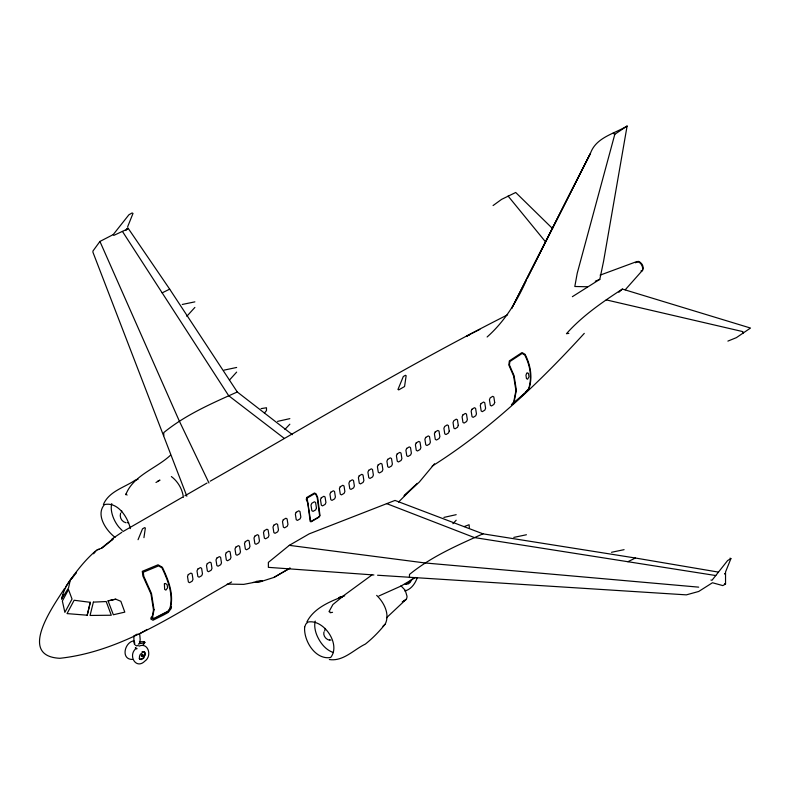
<?xml version="1.0" encoding="UTF-8"?>
<svg xmlns="http://www.w3.org/2000/svg" width="790" height="790" viewBox="0 0 790 790"><rect width="100%" height="100%" fill="white"/><g stroke="black" fill="none" stroke-linecap="round" stroke-linejoin="round"><path stroke-width="1.19" d="M323.91 632C323.001 635.851 325.895 639.367 329.539 640.256M133.895 635.782L133.925 642.695L134.784 643.909M125.778 494.718C133.056 475.442 156.321 468.529 170.502 455.218M120.564 513.263C119.31 517.411 121.769 521.844 126.054 522.773M324.641 630.973L325.312 628.445M469.359 527.7L469.082 524.728L464.234 526.584M143.938 537.654L145.35 528.016L144.649 527.611L142.506 528.846L138.043 539.698M527.621 277.655L590.199 153.902L511.693 308.386L590.535 153.082C596.282 137.272 614.264 133.846 627.102 126.044L603.609 261.085L599.808 279.354L572.365 296.685M513.638 402.495L515.919 390.586L513.638 376.07L508.809 364.95L509.362 360.882L522.022 352.557L525.044 354.305C530.426 364.674 532.776 376.949 529.102 388.285L526.999 390.625M528.658 388.7C532.322 377.452 530.051 365.237 524.718 354.937L522.16 353.456L509.886 361.534L509.432 364.97L514.093 375.724L516.374 390.211L514.093 402.1L512.453 403.858L523.563 394.299M70.132 580.729L68.533 587.957L61.679 598.938C63.664 588.876 69.244 580.067 76.452 572.888M90.307 602.326L87.216 615.212L67.041 613.603L74.142 600.252L90.307 602.326L87.177 615.272M627.102 126.044L614.817 134.28L577.223 273.261L574.814 286.494L587.444 286.76M61.679 598.938L63.101 594.623M134.596 642.122L134.438 644.541M135.436 647.514L135.406 648.215L136.838 648.768M138.428 645.045L136.838 645.963L135.297 645.075M127.634 226.779L132.997 213.438L132.118 212.935L128.889 214.801L113.227 234.591L99.925 241.444L92.944 251.032L92.944 252.257L186.855 496.229M730.019 558.135L730.898 558.639L725.536 571.97L725.536 574.004L724.657 573.649M397.943 389.539L403.305 376.514L405.448 375.28L406.149 375.685L404.559 386.527L398.644 389.944M412.271 578.922L410.129 582.467L408.381 583.879L405.132 584.205M417.248 577.707C415.194 583.593 411.096 589.567 404.668 590.989M142.526 655.661C143.543 652.817 139.712 656.253 142.012 656.204M329.361 659.541C343.265 661.664 353.831 649.597 365.345 644.097C372.742 638.221 379.299 631.467 385.214 624.12C390.132 614.176 383.97 602.405 376.662 595.374M121.324 512.078L121.818 510.962M526.505 279.848C517.144 301.188 504.672 321.412 487.114 336.994M306.875 621.977C314.005 607.747 330.684 601.239 344.726 595.808M103.401 504.504C108.921 491.341 124.277 487.588 135.12 480.231L138.043 479.303M142.872 645.46L144.896 642.369L143.948 641.727L139.405 641.757M65.521 587.079C74.221 574.073 83.612 561.413 95.462 551.084M64.662 588.313C53.661 605.486 16.896 656.135 59.843 658.297C122.223 651.483 175.35 613.642 228.567 583.751L231.598 581.963M410.919 580.067L409.447 582.072L405.912 584.106M136.482 648.156C127.239 654.841 135.91 670.236 144.925 661.062C152.371 656.046 148.253 641.944 138.961 646.161M137.233 634.074L134.537 635.595M434.53 463.779L419.194 482.196L404.085 495.784L414.602 485.86M264.433 413.042L266.487 410.583L266.487 407.759L261.056 408.618M70.034 580.512L73.806 576.029M93.585 553.79L96.775 550.097L99.155 549.297M111.439 540.261L112.812 538.671M139.129 643.672L144.274 642.942L144.007 641.826M636.138 262.458L638.172 261.322C641.599 262.201 643.949 266.309 643.03 269.726L625.236 289.792M525.873 391.929L527.365 390.3M229.406 380.118L236.654 372.1M635.565 262.784L637.599 261.648C640.631 262.369 642.507 265.608 642.724 268.57M641.638 271L642.458 270.101M186.815 316.296L194.873 307.419M584.284 333.37C538.79 383.18 489.395 430.056 432.16 466.13M284.904 429.414L289.851 424.2M452.877 523.701L456.185 520.225M417.229 483.371L398.535 502.065M406.198 599.294L386.547 617.75M382.972 626.194L385.214 624.12M526.92 390.803L527.661 390.122L514.912 402.466L511.387 404.816L513.263 402.93M618.866 292.251L622.382 289.061L750.5 328.048L736.379 337.656L727.886 341.102M138.961 643.889L139.83 642.675L140.176 639.367L139.751 634.567M493.079 205.548L501.571 199.386L515.702 192.483L552.644 228.656M101.466 548.082L112.417 539.254L111.973 538.997M515.89 401.35L513.006 403.354M718.09 572.049L635.397 558.017L482.986 533.833L395.01 500.425L309.166 533.872L289.308 545.347L268.373 562.391L268.373 567.348L373.897 574.972M371.942 574.972L344.193 595.255L332.886 604.567L329.015 611.628L330.269 612.082L330.21 612.744L332.55 612.319M622.382 289.061C602.434 302.076 582.388 315.812 566.46 333.696L568.84 333.38M125.906 230.295L127.634 228.962L113.908 235.341L113.227 234.591M121.838 532.322L112.624 538.563L113.345 538.977L102.038 548.082L97.239 549.741M155.976 482.493L159.975 480.113L157.773 481.179M415.639 577.421L400.974 586.081L378.894 595.986M253.007 582.428L259.16 582.161L273.933 577.431L289.96 568.148M123.003 531.542L182.539 497.167M184.87 495.814L207.039 483.016M210.219 481.179C308.929 424.951 406.198 366.037 507.634 314.785M139.099 634.074L147.187 629.403M273.933 577.431L290.039 568.148M402.248 601.891L405.25 600.163A8.394 4.849 60 0 0 407.018 596.282L405.25 590.318L400.974 585.805M730.898 558.639L727.659 560.505L711.997 580.285L710.931 580.028M724.657 573.807L725.536 574.221L725.536 584.027L722.82 585.597L712.462 582.753L698.696 591.473L686.352 594.86L377.581 575.239M170.522 607.392L171.499 606.848L171.183 608.517L168.181 612.467L163.658 614.966L152.983 620.249L150.821 619.005L151.147 617.336L152.184 616.822M470.06 334.279L466.525 336.155M467.236 335.987L469.724 334.664M471.146 333.736L479.856 329.391M162.157 292.853L169.682 289.15L237.276 391.978L292.379 434.678M627.872 561.73L635.397 558.017M237.276 391.978C211.73 403.433 185.63 414.73 163.767 432.594L163.767 435.685M482.986 533.833C457.43 545.288 431.34 556.595 409.477 574.449L409.477 577.539M595.275 281.21L599.808 279.354M600.094 275.147L636.957 261.51M142.012 651.829L144.155 651.622L145.064 653.597L144.817 655.078L143.168 657.961L140.817 659.314L139.84 659.117A4.365 2.518 -60 0 1 139.188 658.356M403.996 600.568L405.25 600.163M277.557 421.386L289.851 418.641M443.881 517.411L456.185 514.675M108.023 600.884L115.735 599.176L120.85 601.299L124.8 612.132L113.345 614.758L108.062 600.864L115.735 599.176M224.044 370.135L236.654 367.459M513.776 537.407L526.426 534.751M611.509 552.289L624.09 549.672M182.263 304.466L194.873 301.859M640.996 270.901L642.221 270.674M132.256 659.443C120.366 659.354 124.79 641.648 134.112 640.838M256.365 581.341L262.418 580.788L243.715 584.373L227.174 584.096M74.003 575.081L74.566 575.13M613.05 133.263L614.817 134.28M698.696 587.148L425.05 562.964L289.308 545.347M127.427 522.684L128.642 522.812M136.858 648.689L135.594 648.205M715.809 575.545L474.395 537.565L386.419 503.516M606.226 299.874L742.896 331.622L742.896 333.538M144.896 642.369L144.333 642.043M333.469 652.58C325.391 649.874 319.911 642.517 316.731 634.913A20.757 11.988 60 0 1 315.23 621.078M329.637 639.624L330.941 640.186M724.657 583.524L725.536 584.027M125.847 494.056L127.101 495.054M126.756 228.527L127.634 229.11M115.083 537.358C106.117 530.584 95.392 514.764 104.487 504.583C117.838 501.551 127.812 517.252 130.36 528.619M171.361 476.558C177.928 481.456 182.451 489.247 183.399 497.384M284.4 438.48L228.685 395.711L122.44 231.431M122.312 530.673L118.717 526.91A21.29 12.294 60 0 1 111.755 512.463A20.757 11.988 60 0 1 111.755 503.605M508.089 196.058L545.386 241.671M127.822 227.797L169.682 289.15M208.965 482.976L179.34 421.1L99.925 241.444M304.634 627.191C303.627 640.907 315.477 660.173 330.684 657.477C341.112 644.472 323.9 618.896 307.962 622.056L305.829 624.08L304.634 627.191M143.197 655.206C141.953 658.821 141.242 653.537 143.197 655.206M306.639 497.532L306.303 499.635L307.804 503.112L310.164 521.41L310.964 521.864L318.824 517.312L320.019 515.702L317.659 497.414L316.148 493.928L314.489 492.97L306.639 497.532M307.103 498.085L310.628 520.975L311.23 521.311L318.735 516.966L319.624 515.761L317.225 497.67L315.832 494.451L314.598 493.74L307.103 498.085M145.518 653.863L143.632 658.218L141.282 659.581L140.294 659.383A4.365 2.518 -60 0 1 140.294 654.377L143.632 651.691L144.609 651.888L145.518 653.863M153.507 609.999L151.947 618.076L153.606 619.034L167.964 611.687L170.275 608.646C174.225 594.475 168.418 579.998 162.385 567.289L158.049 564.791L142.299 571.328L142.881 576.038L150.949 593.853L153.507 609.999M154.04 609.722L152.519 617.592L153.931 618.412L167.855 611.292L169.811 608.715C173.672 594.732 167.934 580.413 161.989 567.872L158.573 565.897L143.286 572.237L143.78 576.226L151.492 593.547L154.04 609.722M164.389 583.909L164.656 589.389L165.89 590.1L167.608 587.809L167.115 584.659L165.298 583.445L164.389 583.909M93.388 602.118L90.06 615.45L111.291 615.232L106.196 601.545L93.388 602.118M526.644 373.354L525.952 375.26L526.476 378.588L527.562 379.22L529.024 376.781L528.5 373.443L527.404 372.821L526.644 373.354M494.698 402.525L493.859 404.48L491.469 405.971L490.313 405.3L489.445 399.74L490.205 397.874L492.703 396.313L493.829 396.965L494.698 402.525M449.243 431.123L448.493 432.989L446.686 434.135L445.975 434.549L444.78 433.858L443.901 428.299L444.701 426.452L447.219 424.901L448.365 425.563L449.243 431.123M458.289 425.375L457.538 427.252L455.06 428.822L453.904 428.16L453.035 422.601L453.786 420.734L456.274 419.154L457.42 419.816L458.289 425.375M462.841 414.987L462.091 416.853L462.96 422.413L464.105 423.075L466.594 421.505L467.344 419.638L466.475 414.079L465.33 413.417L462.841 414.987M481.071 403.572L480.31 405.438L481.179 410.998L482.334 411.659L484.843 410.099L485.603 408.242L484.734 402.683L483.569 402.011L481.071 403.572M471.926 409.269L471.166 411.126L472.035 416.685L473.19 417.357L475.699 415.797L476.459 413.93L475.6 408.371L474.435 407.709L471.926 409.269M316.464 508.029L315.664 509.876L313.768 510.972L313.067 511.377L311.862 510.686L310.993 505.126L311.793 503.279L314.39 501.778L315.585 502.47L316.464 508.029M321.263 497.789L320.473 499.626L321.342 505.195L322.537 505.877L325.134 504.375L325.934 502.529L325.055 496.969L323.861 496.278L321.263 497.789M330.734 492.288L329.944 494.125L330.812 499.695L332.007 500.376L334.604 498.875L335.404 497.029L334.526 491.469L333.331 490.778L330.734 492.288M340.204 486.788L339.414 488.625L340.293 494.194L341.487 494.876L344.084 493.375L344.884 491.528L344.006 485.969L342.811 485.277L340.204 486.788M188.297 574.587L187.497 576.424L188.375 581.983L189.57 582.674L192.177 581.173L192.977 579.337L192.098 573.767L190.904 573.076L188.297 574.587M197.796 569.096L196.996 570.943L197.875 576.502L199.07 577.194L201.677 575.693L202.477 573.846L201.598 568.287L200.403 567.595L197.796 569.096M207.296 563.616L206.496 565.452L207.375 571.022L208.57 571.713L211.177 570.202L211.977 568.365L211.098 562.796L209.903 562.105L207.296 563.616M216.796 558.125L215.996 559.972L216.875 565.531L218.07 566.223L220.677 564.722L221.477 562.875L220.598 557.315L219.403 556.624L216.796 558.125M226.296 552.644L225.496 554.491L226.375 560.051L227.569 560.742L230.176 559.241L230.976 557.394L230.097 551.835L228.903 551.144L226.296 552.644M235.795 547.164L234.995 549.001L235.874 554.57L237.069 555.251L239.676 553.75L240.476 551.914L239.597 546.344L238.402 545.653L235.795 547.164M245.295 541.673L244.495 543.52L245.374 549.08L246.569 549.771L249.176 548.27L249.966 546.423L249.097 540.864L247.902 540.172L245.295 541.673M254.795 536.193L253.995 538.03L254.874 543.599L256.069 544.29L258.676 542.779L259.466 540.943L258.597 535.373L257.402 534.682L254.795 536.193M264.294 530.702L263.495 532.549L264.374 538.108L265.568 538.8L268.175 537.299L268.965 535.452L268.096 529.893L266.901 529.201L264.294 530.702M273.794 525.222L272.994 527.068L273.873 532.628L275.068 533.319L277.675 531.818L278.465 529.971L277.596 524.412L276.401 523.721L273.794 525.222M283.294 519.741L282.494 521.578L283.373 527.147L284.568 527.838L287.175 526.328L287.965 524.491L287.096 518.921L285.901 518.23L283.294 519.741M296.161 512.305L295.361 514.152L296.24 519.711L297.435 520.403L300.042 518.902L300.842 517.055L299.963 511.495L298.768 510.804L296.161 512.305M349.703 481.298L348.904 483.144L349.782 488.704L350.977 489.395L353.584 487.894L354.384 486.048L353.505 480.488L352.31 479.797L349.703 481.298M359.203 475.817L358.403 477.654L359.282 483.223L360.477 483.915L363.084 482.404L363.884 480.567L363.005 474.997L361.81 474.306L359.203 475.817M368.703 470.327L367.903 472.173L368.782 477.733L369.977 478.424L372.584 476.923L373.384 475.076L372.505 469.517L371.31 468.826L368.703 470.327M378.203 464.846L377.403 466.693L378.282 472.252L379.476 472.943L382.084 471.433L382.883 469.596L382.005 464.036L380.81 463.345L378.203 464.846M387.702 459.365L386.903 461.202L387.781 466.762L388.976 467.453L391.583 465.952L392.383 464.105L391.504 458.546L390.309 457.854L387.702 459.365M397.202 453.875L396.402 455.721L397.281 461.281L398.476 461.972L401.083 460.471L401.883 458.625L401.004 453.065L399.809 452.374L397.202 453.875M406.702 448.394L405.902 450.231L406.781 455.8L407.976 456.492L410.583 454.981L411.383 453.144L410.504 447.575L409.309 446.883L406.702 448.394M416.202 442.904L415.402 444.75L416.281 450.31L417.476 451.001L420.082 449.5L420.882 447.654L420.004 442.094L418.809 441.403L416.202 442.904M425.701 437.423L424.901 439.27L425.78 444.829L426.975 445.521L429.582 444.01L430.382 442.173L429.503 436.613L428.308 435.922L425.701 437.423M435.201 431.942L434.401 433.779L435.28 439.339L436.475 440.03L439.082 438.529L439.882 436.682L439.003 431.123L437.808 430.432L435.201 431.942M68.503 589.587L62.361 601.012L64.869 612.349L72.038 599.037L68.503 589.587M343.216 596.282L338.555 597.694L343.166 596.302"/></g></svg>
